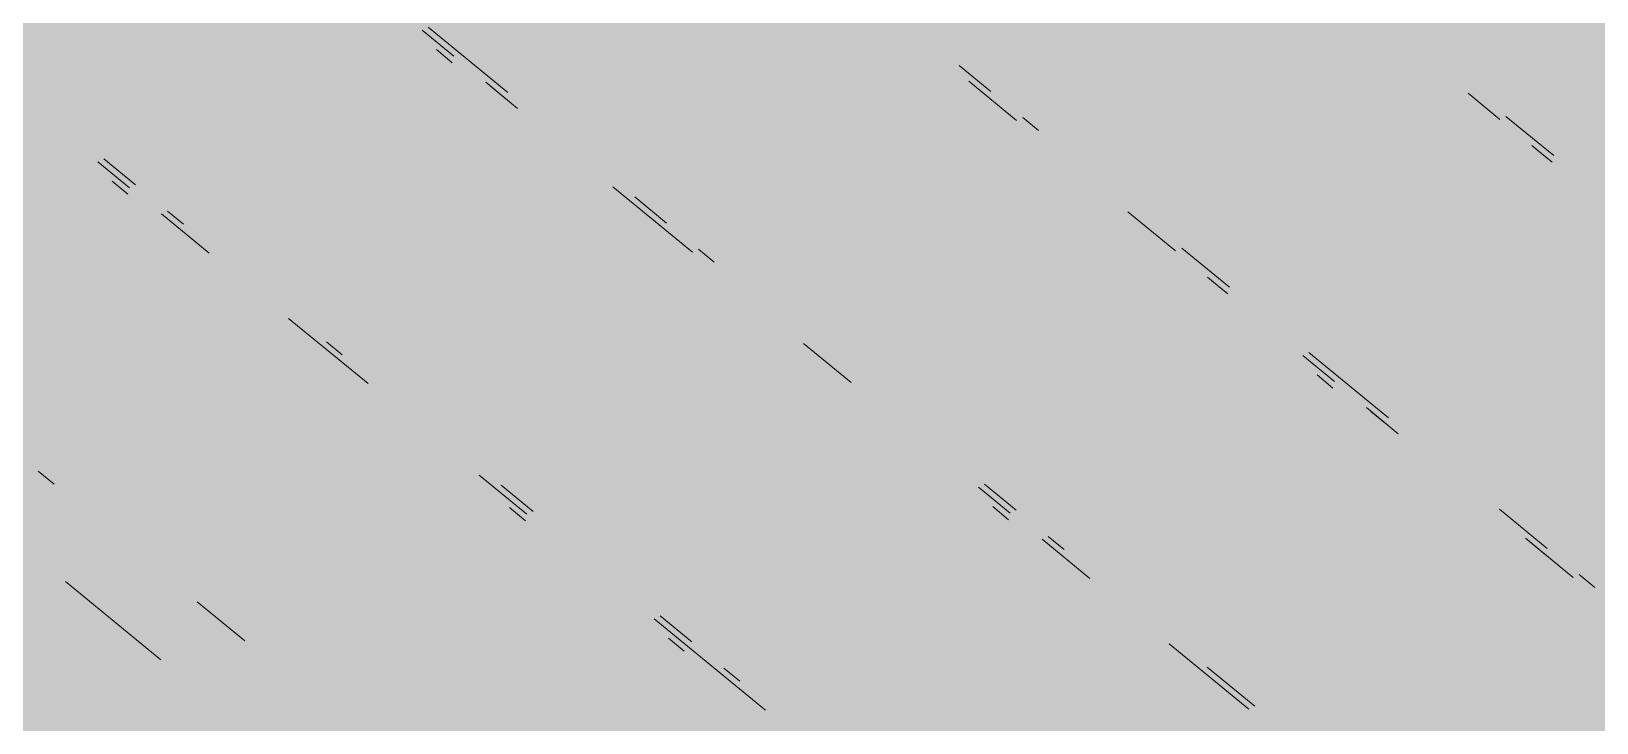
# Paper-space layout '03 3D Building and Roof' of a CAD drawing. Header units: millimetres. Extents: x 5 to 415, y 5 to 292.
# Drawn here: x 275.721 to 278.948, y 81.58 to 83.006 of the extents above; entities that cross this region are included whole.
import ezdxf

# ---------------------------------------------------------------- set-up
doc = ezdxf.new("R2010")
doc.units = ezdxf.units.MM
doc.layers.add('EXISTING', color=7, linetype='Continuous')
doc.layers.add('IMAGES', color=7, linetype='Continuous')

# ---------------------------------------------------------------- blocks, each defined once
blk = doc.blocks.new('SHEET_03')
at = {"layer": 'EXISTING', "color": 250, "lineweight": 9}
for p, q in [((276.5267, 83.0088), (276.5922, 82.9549)), ((276.703, 82.88), (276.5392, 83.0146)), ((276.5888, 82.9415), (276.556, 82.9684)), ((277.6991, 82.8821), (277.6336, 82.936)), ((276.6577, 82.901), (276.7232, 82.8472)), ((276.6996, 82.8665), (276.6668, 82.8935)), ((277.6538, 82.9032), (277.7521, 82.8224)), ((278.6827, 82.8785), (278.7482, 82.8246)), ((277.7974, 82.8013), (277.7646, 82.8283)), ((278.859, 82.7497), (278.7607, 82.8305)), ((278.8138, 82.7707), (278.8465, 82.7438)), ((278.8556, 82.7363), (278.8229, 82.7632)), ((275.8582, 82.7372), (275.9237, 82.6834)), ((275.9362, 82.6892), (275.8707, 82.7431)), ((275.9203, 82.67), (275.8876, 82.6969)), ((276.9198, 82.6856), (277.0836, 82.5509)), ((277.0306, 82.6106), (276.9651, 82.6645)), ((276.0345, 82.6084), (276.0017, 82.6354)), ((277.9815, 82.6339), (278.0798, 82.5531)), ((275.9892, 82.6295), (276.0875, 82.5487)), ((277.0272, 82.5972), (276.9945, 82.6241)), ((277.1289, 82.5298), (277.0961, 82.5568)), ((278.1905, 82.4782), (278.0922, 82.5589)), ((278.1453, 82.4992), (278.178, 82.4723)), ((278.1871, 82.4647), (278.1544, 82.4917)), ((276.2514, 82.4141), (276.4152, 82.2794)), ((276.3621, 82.3391), (276.3294, 82.366)), ((277.313, 82.3624), (277.4113, 82.2816)), ((278.5182, 82.2088), (278.3544, 82.3435)), ((278.3419, 82.3376), (278.4074, 82.2838)), ((278.404, 82.2703), (278.3712, 82.2973)), ((278.4729, 82.2299), (278.5384, 82.176)), ((278.5148, 82.1954), (278.482, 82.2223)), ((275.7681, 82.0718), (275.7354, 82.0987)), ((276.6445, 82.0909), (276.7428, 82.0101)), ((276.7553, 82.0159), (276.6898, 82.0698)), ((277.6734, 82.0661), (277.7389, 82.0122)), ((277.7514, 82.0181), (277.6859, 82.072)), ((276.7394, 81.9966), (276.7067, 82.0236)), ((277.7355, 81.9988), (277.7028, 82.0258)), ((278.8458, 81.9395), (278.7475, 82.0203)), ((277.8044, 81.9584), (277.9027, 81.8776)), ((277.8497, 81.9373), (277.8169, 81.9642)), ((278.8006, 81.9606), (278.8988, 81.8798)), ((278.8424, 81.9261), (278.8096, 81.953)), ((275.7914, 81.8712), (275.988, 81.7096)), ((278.9441, 81.8587), (278.9113, 81.8856)), ((276.1613, 81.7486), (276.063, 81.8294)), ((277.0049, 81.7946), (277.2343, 81.6061)), ((277.0829, 81.7466), (277.0174, 81.8005)), ((277.0671, 81.7273), (277.0343, 81.7542)), ((278.0666, 81.7429), (278.2304, 81.6082)), ((277.1812, 81.6658), (277.1485, 81.6927)), ((278.2429, 81.6141), (278.1446, 81.6949))]:
    blk.add_line(p, q, dxfattribs=at)
at = {"layer": 'IMAGES', "color": 7}
for points in [[(275.6509, 83), (275.7473, 83), (275.6509, 83.0964), (275.7473, 83.0964)], [(275.7473, 83), (276.2291, 83), (275.7473, 83.0964), (276.2291, 83.0964)], [(276.2291, 83), (276.4218, 83), (276.2291, 83.0964), (276.4218, 83.0964)], [(276.4218, 83), (276.5182, 83), (276.4218, 83.0964), (276.5182, 83.0964)], [(276.5182, 83), (276.6145, 83), (276.5182, 83.0964), (276.6145, 83.0964)], [(276.6145, 83), (277.1927, 83), (276.6145, 83.0964), (277.1927, 83.0964)], [(277.1927, 83), (277.2891, 83), (277.1927, 83.0964), (277.2891, 83.0964)], [(277.2891, 83), (277.3855, 83), (277.2891, 83.0964), (277.3855, 83.0964)], [(277.3855, 83), (277.5782, 83), (277.3855, 83.0964), (277.5782, 83.0964)], [(277.5782, 83), (277.6745, 83), (277.5782, 83.0964), (277.6745, 83.0964)], [(277.6745, 83), (277.7709, 83), (277.6745, 83.0964), (277.7709, 83.0964)], [(277.7709, 83), (278.2527, 83), (277.7709, 83.0964), (278.2527, 83.0964)], [(278.2527, 83), (278.3491, 83), (278.2527, 83.0964), (278.3491, 83.0964)], [(278.3491, 83), (278.5418, 83), (278.3491, 83.0964), (278.5418, 83.0964)], [(278.5418, 83), (278.6382, 83), (278.5418, 83.0964), (278.6382, 83.0964)], [(278.6382, 83), (278.7345, 83), (278.6382, 83.0964), (278.7345, 83.0964)], [(278.7345, 83), (279.2164, 83), (278.7345, 83.0964), (279.2164, 83.0964)], [(275.6509, 82.9036), (275.7473, 82.9036), (275.6509, 83), (275.7473, 83)], [(275.7473, 82.9036), (275.8436, 82.9036), (275.7473, 83), (275.8436, 83)], [(275.8436, 82.9036), (276.3255, 82.9036), (275.8436, 83), (276.3255, 83)], [(276.3255, 82.9036), (276.4218, 82.9036), (276.3255, 83), (276.4218, 83)], [(276.4218, 82.9036), (276.5182, 82.9036), (276.4218, 83), (276.5182, 83)], [(276.5182, 82.9036), (276.7109, 82.9036), (276.5182, 83), (276.7109, 83)], [(276.7109, 82.9036), (276.8073, 82.9036), (276.7109, 83), (276.8073, 83)], [(276.8073, 82.9036), (277.3855, 82.9036), (276.8073, 83), (277.3855, 83)], [(277.3855, 82.9036), (277.4818, 82.9036), (277.3855, 83), (277.4818, 83)], [(277.4818, 82.9036), (277.5782, 82.9036), (277.4818, 83), (277.5782, 83)], [(277.5782, 82.9036), (277.6745, 82.9036), (277.5782, 83), (277.6745, 83)], [(277.6745, 82.9036), (277.7709, 82.9036), (277.6745, 83), (277.7709, 83)], [(277.7709, 82.9036), (277.8673, 82.9036), (277.7709, 83), (277.8673, 83)], [(277.8673, 82.9036), (278.3491, 82.9036), (277.8673, 83), (278.3491, 83)], [(278.3491, 82.9036), (278.4455, 82.9036), (278.3491, 83), (278.4455, 83)], [(278.4455, 82.9036), (278.5418, 82.9036), (278.4455, 83), (278.5418, 83)], [(278.5418, 82.9036), (278.6382, 82.9036), (278.5418, 83), (278.6382, 83)], [(278.6382, 82.9036), (278.7345, 82.9036), (278.6382, 83), (278.7345, 83)], [(278.7345, 82.9036), (278.8309, 82.9036), (278.7345, 83), (278.8309, 83)], [(278.8309, 82.9036), (279.3127, 82.9036), (278.8309, 83), (279.3127, 83)], [(275.6509, 82.8072), (275.7473, 82.8072), (275.6509, 82.9036), (275.7473, 82.9036)], [(275.7473, 82.8072), (275.8436, 82.8072), (275.7473, 82.9036), (275.8436, 82.9036)], [(275.8436, 82.8072), (275.94, 82.8072), (275.8436, 82.9036), (275.94, 82.9036)], [(275.94, 82.8072), (276.0364, 82.8072), (275.94, 82.9036), (276.0364, 82.9036)], [(276.0364, 82.8072), (276.6145, 82.8072), (276.0364, 82.9036), (276.6145, 82.9036)], [(276.6145, 82.8072), (276.7109, 82.8072), (276.6145, 82.9036), (276.7109, 82.9036)], [(276.7109, 82.8072), (276.9036, 82.8072), (276.7109, 82.9036), (276.9036, 82.9036)], [(276.9036, 82.8072), (277.4818, 82.8072), (276.9036, 82.9036), (277.4818, 82.9036)], [(277.4818, 82.8072), (277.5782, 82.8072), (277.4818, 82.9036), (277.5782, 82.9036)], [(277.5782, 82.8072), (277.7709, 82.8072), (277.5782, 82.9036), (277.7709, 82.9036)], [(277.7709, 82.8072), (277.8673, 82.8072), (277.7709, 82.9036), (277.8673, 82.9036)], [(277.8673, 82.8072), (277.9636, 82.8072), (277.8673, 82.9036), (277.9636, 82.9036)], [(277.9636, 82.8072), (278.5418, 82.8072), (277.9636, 82.9036), (278.5418, 82.9036)], [(278.5418, 82.8072), (278.6382, 82.8072), (278.5418, 82.9036), (278.6382, 82.9036)], [(278.6382, 82.8072), (278.7345, 82.8072), (278.6382, 82.9036), (278.7345, 82.9036)], [(278.7345, 82.8072), (278.8309, 82.8072), (278.7345, 82.9036), (278.8309, 82.9036)], [(278.8309, 82.8072), (278.9273, 82.8072), (278.8309, 82.9036), (278.9273, 82.9036)], [(278.9273, 82.8072), (279.4091, 82.8072), (278.9273, 82.9036), (279.4091, 82.9036)], [(275.1691, 82.7108), (275.7473, 82.7108), (275.1691, 82.8072), (275.7473, 82.8072)], [(275.7473, 82.7108), (275.8436, 82.7108), (275.7473, 82.8072), (275.8436, 82.8072)], [(275.8436, 82.7108), (275.94, 82.7108), (275.8436, 82.8072), (275.94, 82.8072)], [(275.94, 82.7108), (276.0364, 82.7108), (275.94, 82.8072), (276.0364, 82.8072)], [(276.0364, 82.7108), (276.1327, 82.7108), (276.0364, 82.8072), (276.1327, 82.8072)], [(276.1327, 82.7108), (276.5182, 82.7108), (276.1327, 82.8072), (276.5182, 82.8072)], [(276.5182, 82.7108), (276.6145, 82.7108), (276.5182, 82.8072), (276.6145, 82.8072)], [(276.6145, 82.7108), (276.7109, 82.7108), (276.6145, 82.8072), (276.7109, 82.8072)], [(276.7109, 82.7108), (276.8073, 82.7108), (276.7109, 82.8072), (276.8073, 82.8072)], [(276.8073, 82.7108), (276.9036, 82.7108), (276.8073, 82.8072), (276.9036, 82.8072)], [(276.9036, 82.7108), (277, 82.7108), (276.9036, 82.8072), (277, 82.8072)], [(277, 82.7108), (277.0964, 82.7108), (277, 82.8072), (277.0964, 82.8072)], [(277.0964, 82.7108), (277.5782, 82.7108), (277.0964, 82.8072), (277.5782, 82.8072)], [(277.5782, 82.7108), (277.6745, 82.7108), (277.5782, 82.8072), (277.6745, 82.8072)], [(277.6745, 82.7108), (277.7709, 82.7108), (277.6745, 82.8072), (277.7709, 82.8072)], [(277.7709, 82.7108), (277.8673, 82.7108), (277.7709, 82.8072), (277.8673, 82.8072)], [(277.8673, 82.7108), (277.9636, 82.7108), (277.8673, 82.8072), (277.9636, 82.8072)], [(277.9636, 82.7108), (278.06, 82.7108), (277.9636, 82.8072), (278.06, 82.8072)], [(278.06, 82.7108), (278.6382, 82.7108), (278.06, 82.8072), (278.6382, 82.8072)], [(278.6382, 82.7108), (278.7345, 82.7108), (278.6382, 82.8072), (278.7345, 82.8072)], [(278.7345, 82.7108), (278.9273, 82.7108), (278.7345, 82.8072), (278.9273, 82.8072)], [(278.9273, 82.7108), (279.12, 82.7108), (278.9273, 82.8072), (279.12, 82.8072)], [(275.3618, 82.6144), (275.7473, 82.6144), (275.3618, 82.7108), (275.7473, 82.7108)], [(275.7473, 82.6144), (275.8436, 82.6144), (275.7473, 82.7108), (275.8436, 82.7108)], [(275.8436, 82.6144), (275.94, 82.6144), (275.8436, 82.7108), (275.94, 82.7108)], [(275.94, 82.6144), (276.0364, 82.6144), (275.94, 82.7108), (276.0364, 82.7108)], [(276.0364, 82.6144), (276.1327, 82.6144), (276.0364, 82.7108), (276.1327, 82.7108)], [(276.1327, 82.6144), (276.2291, 82.6144), (276.1327, 82.7108), (276.2291, 82.7108)], [(276.2291, 82.6144), (276.7109, 82.6144), (276.2291, 82.7108), (276.7109, 82.7108)], [(276.7109, 82.6144), (276.8073, 82.6144), (276.7109, 82.7108), (276.8073, 82.7108)], [(276.8073, 82.6144), (276.9036, 82.6144), (276.8073, 82.7108), (276.9036, 82.7108)], [(276.9036, 82.6144), (277.0964, 82.6144), (276.9036, 82.7108), (277.0964, 82.7108)], [(277.0964, 82.6144), (277.1927, 82.6144), (277.0964, 82.7108), (277.1927, 82.7108)], [(277.1927, 82.6144), (277.6745, 82.6144), (277.1927, 82.7108), (277.6745, 82.7108)], [(277.6745, 82.6144), (277.7709, 82.6144), (277.6745, 82.7108), (277.7709, 82.7108)], [(277.7709, 82.6144), (277.8673, 82.6144), (277.7709, 82.7108), (277.8673, 82.7108)], [(277.8673, 82.6144), (277.9636, 82.6144), (277.8673, 82.7108), (277.9636, 82.7108)], [(277.9636, 82.6144), (278.06, 82.6144), (277.9636, 82.7108), (278.06, 82.7108)], [(278.06, 82.6144), (278.1564, 82.6144), (278.06, 82.7108), (278.1564, 82.7108)], [(278.1564, 82.6144), (278.2527, 82.6144), (278.1564, 82.7108), (278.2527, 82.7108)], [(278.2527, 82.6144), (278.7345, 82.6144), (278.2527, 82.7108), (278.7345, 82.7108)], [(278.7345, 82.6144), (278.8309, 82.6144), (278.7345, 82.7108), (278.8309, 82.7108)], [(278.8309, 82.6144), (278.9273, 82.6144), (278.8309, 82.7108), (278.9273, 82.7108)], [(278.9273, 82.6144), (279.0236, 82.6144), (278.9273, 82.7108), (279.0236, 82.7108)], [(275.4582, 82.518), (275.8436, 82.518), (275.4582, 82.6144), (275.8436, 82.6144)], [(275.8436, 82.518), (275.94, 82.518), (275.8436, 82.6144), (275.94, 82.6144)], [(275.94, 82.518), (276.1327, 82.518), (275.94, 82.6144), (276.1327, 82.6144)], [(276.1327, 82.518), (276.2291, 82.518), (276.1327, 82.6144), (276.2291, 82.6144)], [(276.2291, 82.518), (276.3255, 82.518), (276.2291, 82.6144), (276.3255, 82.6144)], [(276.3255, 82.518), (276.8073, 82.518), (276.3255, 82.6144), (276.8073, 82.6144)], [(276.8073, 82.518), (276.9036, 82.518), (276.8073, 82.6144), (276.9036, 82.6144)], [(276.9036, 82.518), (277, 82.518), (276.9036, 82.6144), (277, 82.6144)], [(277, 82.518), (277.1927, 82.518), (277, 82.6144), (277.1927, 82.6144)], [(277.1927, 82.518), (277.2891, 82.518), (277.1927, 82.6144), (277.2891, 82.6144)], [(277.2891, 82.518), (277.8673, 82.518), (277.2891, 82.6144), (277.8673, 82.6144)], [(277.8673, 82.518), (277.9636, 82.518), (277.8673, 82.6144), (277.9636, 82.6144)], [(277.9636, 82.518), (278.1564, 82.518), (277.9636, 82.6144), (278.1564, 82.6144)], [(278.1564, 82.518), (278.2527, 82.518), (278.1564, 82.6144), (278.2527, 82.6144)], [(278.2527, 82.518), (278.8309, 82.518), (278.2527, 82.6144), (278.8309, 82.6144)], [(278.8309, 82.518), (278.9273, 82.518), (278.8309, 82.6144), (278.9273, 82.6144)], [(278.9273, 82.518), (279.0236, 82.518), (278.9273, 82.6144), (279.0236, 82.6144)], [(275.5545, 82.3252), (276.0364, 82.3252), (275.5545, 82.518), (276.0364, 82.518)], [(276.0364, 82.4216), (276.1327, 82.4216), (276.0364, 82.518), (276.1327, 82.518)], [(276.1327, 82.4216), (276.3255, 82.4216), (276.1327, 82.518), (276.3255, 82.518)], [(276.3255, 82.4216), (276.4218, 82.4216), (276.3255, 82.518), (276.4218, 82.518)], [(276.4218, 82.4216), (276.9036, 82.4216), (276.4218, 82.518), (276.9036, 82.518)], [(276.9036, 82.4216), (277, 82.4216), (276.9036, 82.518), (277, 82.518)], [(277, 82.4216), (277.0964, 82.4216), (277, 82.518), (277.0964, 82.518)], [(277.0964, 82.4216), (277.2891, 82.4216), (277.0964, 82.518), (277.2891, 82.518)], [(277.2891, 82.4216), (277.3855, 82.4216), (277.2891, 82.518), (277.3855, 82.518)], [(277.3855, 82.4216), (277.4818, 82.4216), (277.3855, 82.518), (277.4818, 82.518)], [(277.4818, 82.4216), (277.9636, 82.4216), (277.4818, 82.518), (277.9636, 82.518)], [(277.9636, 82.4216), (278.06, 82.4216), (277.9636, 82.518), (278.06, 82.518)], [(278.06, 82.4216), (278.2527, 82.4216), (278.06, 82.518), (278.2527, 82.518)], [(278.2527, 82.4216), (278.3491, 82.4216), (278.2527, 82.518), (278.3491, 82.518)], [(278.3491, 82.4216), (278.4455, 82.4216), (278.3491, 82.518), (278.4455, 82.518)], [(278.4455, 82.4216), (278.9273, 82.4216), (278.4455, 82.518), (278.9273, 82.518)], [(278.9273, 82.4216), (279.0236, 82.4216), (278.9273, 82.518), (279.0236, 82.518)], [(276.0364, 82.3252), (276.1327, 82.3252), (276.0364, 82.4216), (276.1327, 82.4216)], [(276.1327, 82.3252), (276.2291, 82.3252), (276.1327, 82.4216), (276.2291, 82.4216)], [(276.2291, 82.3252), (276.4218, 82.3252), (276.2291, 82.4216), (276.4218, 82.4216)], [(276.4218, 82.3252), (276.5182, 82.3252), (276.4218, 82.4216), (276.5182, 82.4216)], [(276.5182, 82.3252), (277, 82.3252), (276.5182, 82.4216), (277, 82.4216)], [(277, 82.3252), (277.0964, 82.3252), (277, 82.4216), (277.0964, 82.4216)], [(277.0964, 82.3252), (277.1927, 82.3252), (277.0964, 82.4216), (277.1927, 82.4216)], [(277.1927, 82.3252), (277.3855, 82.3252), (277.1927, 82.4216), (277.3855, 82.4216)], [(277.3855, 82.3252), (277.4818, 82.3252), (277.3855, 82.4216), (277.4818, 82.4216)], [(277.4818, 82.3252), (277.5782, 82.3252), (277.4818, 82.4216), (277.5782, 82.4216)], [(277.5782, 82.3252), (278.06, 82.3252), (277.5782, 82.4216), (278.06, 82.4216)], [(278.06, 82.3252), (278.1564, 82.3252), (278.06, 82.4216), (278.1564, 82.4216)], [(278.1564, 82.3252), (278.2527, 82.3252), (278.1564, 82.4216), (278.2527, 82.4216)], [(278.2527, 82.3252), (278.3491, 82.3252), (278.2527, 82.4216), (278.3491, 82.4216)], [(278.3491, 82.3252), (278.4455, 82.3252), (278.3491, 82.4216), (278.4455, 82.4216)], [(278.4455, 82.3252), (278.5418, 82.3252), (278.4455, 82.4216), (278.5418, 82.4216)], [(278.5418, 82.3252), (279.0236, 82.3252), (278.5418, 82.4216), (279.0236, 82.4216)], [(275.6509, 82.2288), (275.7473, 82.2288), (275.6509, 82.3252), (275.7473, 82.3252)], [(275.7473, 82.2288), (276.1327, 82.2288), (275.7473, 82.3252), (276.1327, 82.3252)], [(276.1327, 82.2288), (276.2291, 82.2288), (276.1327, 82.3252), (276.2291, 82.3252)], [(276.2291, 82.2288), (276.3255, 82.2288), (276.2291, 82.3252), (276.3255, 82.3252)], [(276.3255, 82.2288), (276.5182, 82.2288), (276.3255, 82.3252), (276.5182, 82.3252)], [(276.5182, 82.2288), (277.1927, 82.2288), (276.5182, 82.3252), (277.1927, 82.3252)], [(277.1927, 82.2288), (277.2891, 82.2288), (277.1927, 82.3252), (277.2891, 82.3252)], [(277.2891, 82.2288), (277.4818, 82.2288), (277.2891, 82.3252), (277.4818, 82.3252)], [(277.4818, 82.2288), (277.5782, 82.2288), (277.4818, 82.3252), (277.5782, 82.3252)], [(277.5782, 82.2288), (277.6745, 82.2288), (277.5782, 82.3252), (277.6745, 82.3252)], [(277.6745, 82.2288), (278.2527, 82.2288), (277.6745, 82.3252), (278.2527, 82.3252)], [(278.2527, 82.2288), (278.3491, 82.2288), (278.2527, 82.3252), (278.3491, 82.3252)], [(278.3491, 82.2288), (278.5418, 82.2288), (278.3491, 82.3252), (278.5418, 82.3252)], [(278.5418, 82.2288), (278.6382, 82.2288), (278.5418, 82.3252), (278.6382, 82.3252)], [(278.6382, 82.2288), (278.7345, 82.2288), (278.6382, 82.3252), (278.7345, 82.3252)], [(278.7345, 82.2288), (279.2164, 82.2288), (278.7345, 82.3252), (279.2164, 82.3252)], [(275.6509, 82.1324), (275.7473, 82.1324), (275.6509, 82.2288), (275.7473, 82.2288)], [(275.7473, 82.1324), (275.8436, 82.1324), (275.7473, 82.2288), (275.8436, 82.2288)], [(275.8436, 82.1324), (276.4218, 82.1324), (275.8436, 82.2288), (276.4218, 82.2288)], [(276.4218, 82.1324), (276.5182, 82.1324), (276.4218, 82.2288), (276.5182, 82.2288)], [(276.5182, 82.1324), (276.6145, 82.1324), (276.5182, 82.2288), (276.6145, 82.2288)], [(276.6145, 82.1324), (276.7109, 82.1324), (276.6145, 82.2288), (276.7109, 82.2288)], [(276.7109, 82.1324), (276.8073, 82.1324), (276.7109, 82.2288), (276.8073, 82.2288)], [(276.8073, 82.1324), (277.2891, 82.1324), (276.8073, 82.2288), (277.2891, 82.2288)], [(277.2891, 82.1324), (277.3855, 82.1324), (277.2891, 82.2288), (277.3855, 82.2288)], [(277.3855, 82.1324), (277.4818, 82.1324), (277.3855, 82.2288), (277.4818, 82.2288)], [(277.4818, 82.1324), (277.5782, 82.1324), (277.4818, 82.2288), (277.5782, 82.2288)], [(277.5782, 82.1324), (277.6745, 82.1324), (277.5782, 82.2288), (277.6745, 82.2288)], [(277.6745, 82.1324), (277.7709, 82.1324), (277.6745, 82.2288), (277.7709, 82.2288)], [(277.7709, 82.1324), (278.2527, 82.1324), (277.7709, 82.2288), (278.2527, 82.2288)], [(278.2527, 82.1324), (278.3491, 82.1324), (278.2527, 82.2288), (278.3491, 82.2288)], [(278.3491, 82.1324), (278.4455, 82.1324), (278.3491, 82.2288), (278.4455, 82.2288)], [(278.4455, 82.1324), (278.5418, 82.1324), (278.4455, 82.2288), (278.5418, 82.2288)], [(278.5418, 82.1324), (278.6382, 82.1324), (278.5418, 82.2288), (278.6382, 82.2288)], [(278.6382, 82.1324), (278.7345, 82.1324), (278.6382, 82.2288), (278.7345, 82.2288)], [(278.7345, 82.1324), (278.8309, 82.1324), (278.7345, 82.2288), (278.8309, 82.2288)], [(278.8309, 82.1324), (279.3127, 82.1324), (278.8309, 82.2288), (279.3127, 82.2288)], [(275.5545, 82.036), (275.7473, 82.036), (275.5545, 82.1324), (275.7473, 82.1324)], [(275.7473, 82.036), (275.8436, 82.036), (275.7473, 82.1324), (275.8436, 82.1324)], [(275.8436, 82.036), (275.94, 82.036), (275.8436, 82.1324), (275.94, 82.1324)], [(275.94, 82.036), (276.4218, 82.036), (275.94, 82.1324), (276.4218, 82.1324)], [(276.4218, 82.036), (276.5182, 82.036), (276.4218, 82.1324), (276.5182, 82.1324)], [(276.5182, 82.036), (276.6145, 82.036), (276.5182, 82.1324), (276.6145, 82.1324)], [(276.6145, 82.036), (276.7109, 82.036), (276.6145, 82.1324), (276.7109, 82.1324)], [(276.7109, 82.036), (276.8073, 82.036), (276.7109, 82.1324), (276.8073, 82.1324)], [(276.8073, 82.036), (276.9036, 82.036), (276.8073, 82.1324), (276.9036, 82.1324)], [(276.9036, 82.036), (277.3855, 82.036), (276.9036, 82.1324), (277.3855, 82.1324)], [(277.3855, 82.036), (277.4818, 82.036), (277.3855, 82.1324), (277.4818, 82.1324)], [(277.4818, 82.036), (277.5782, 82.036), (277.4818, 82.1324), (277.5782, 82.1324)], [(277.5782, 82.036), (277.6745, 82.036), (277.5782, 82.1324), (277.6745, 82.1324)], [(277.6745, 81.9396), (277.7709, 81.9396), (277.6745, 82.1324), (277.7709, 82.1324)], [(277.7709, 82.036), (277.8673, 82.036), (277.7709, 82.1324), (277.8673, 82.1324)], [(277.8673, 82.036), (278.3491, 82.036), (277.8673, 82.1324), (278.3491, 82.1324)], [(278.3491, 82.036), (278.4455, 82.036), (278.3491, 82.1324), (278.4455, 82.1324)], [(278.4455, 82.036), (278.5418, 82.036), (278.4455, 82.1324), (278.5418, 82.1324)], [(278.5418, 82.036), (278.6382, 82.036), (278.5418, 82.1324), (278.6382, 82.1324)], [(278.6382, 82.036), (278.7345, 82.036), (278.6382, 82.1324), (278.7345, 82.1324)], [(278.7345, 82.036), (278.8309, 82.036), (278.7345, 82.1324), (278.8309, 82.1324)], [(278.8309, 82.036), (278.9273, 82.036), (278.8309, 82.1324), (278.9273, 82.1324)], [(278.9273, 82.036), (279.4091, 82.036), (278.9273, 82.1324), (279.4091, 82.1324)], [(275.6509, 81.9396), (275.7473, 81.9396), (275.6509, 82.036), (275.7473, 82.036)], [(275.7473, 81.9396), (275.8436, 81.9396), (275.7473, 82.036), (275.8436, 82.036)], [(275.8436, 81.9396), (275.94, 81.9396), (275.8436, 82.036), (275.94, 82.036)], [(275.94, 81.9396), (276.0364, 81.9396), (275.94, 82.036), (276.0364, 82.036)], [(276.0364, 81.9396), (276.1327, 81.9396), (276.0364, 82.036), (276.1327, 82.036)], [(276.1327, 81.9396), (276.5182, 81.9396), (276.1327, 82.036), (276.5182, 82.036)], [(276.5182, 81.9396), (276.6145, 81.9396), (276.5182, 82.036), (276.6145, 82.036)], [(276.6145, 81.9396), (276.7109, 81.9396), (276.6145, 82.036), (276.7109, 82.036)], [(276.7109, 81.9396), (276.8073, 81.9396), (276.7109, 82.036), (276.8073, 82.036)], [(276.8073, 81.8432), (276.9036, 81.8432), (276.8073, 82.036), (276.9036, 82.036)], [(276.9036, 81.9396), (277, 81.9396), (276.9036, 82.036), (277, 82.036)], [(277, 81.9396), (277.4818, 81.9396), (277, 82.036), (277.4818, 82.036)], [(277.4818, 81.9396), (277.5782, 81.9396), (277.4818, 82.036), (277.5782, 82.036)], [(277.5782, 81.9396), (277.6745, 81.9396), (277.5782, 82.036), (277.6745, 82.036)], [(277.7709, 81.9396), (277.8673, 81.9396), (277.7709, 82.036), (277.8673, 82.036)], [(277.8673, 81.9396), (277.9636, 81.9396), (277.8673, 82.036), (277.9636, 82.036)], [(277.9636, 81.9396), (278.4455, 81.9396), (277.9636, 82.036), (278.4455, 82.036)], [(278.4455, 81.9396), (278.5418, 81.9396), (278.4455, 82.036), (278.5418, 82.036)], [(278.5418, 81.9396), (278.6382, 81.9396), (278.5418, 82.036), (278.6382, 82.036)], [(278.6382, 81.9396), (278.7345, 81.9396), (278.6382, 82.036), (278.7345, 82.036)], [(278.7345, 81.9396), (278.8309, 81.9396), (278.7345, 82.036), (278.8309, 82.036)], [(278.8309, 81.9396), (278.9273, 81.9396), (278.8309, 82.036), (278.9273, 82.036)], [(278.9273, 81.9396), (279.0236, 81.9396), (278.9273, 82.036), (279.0236, 82.036)], [(275.6509, 81.8432), (275.8436, 81.8432), (275.6509, 81.9396), (275.8436, 81.9396)], [(275.8436, 81.8432), (275.94, 81.8432), (275.8436, 81.9396), (275.94, 81.9396)], [(275.94, 81.8432), (276.0364, 81.8432), (275.94, 81.9396), (276.0364, 81.9396)], [(276.0364, 81.8432), (276.1327, 81.8432), (276.0364, 81.9396), (276.1327, 81.9396)], [(276.1327, 81.8432), (276.2291, 81.8432), (276.1327, 81.9396), (276.2291, 81.9396)], [(276.2291, 81.8432), (276.7109, 81.8432), (276.2291, 81.9396), (276.7109, 81.9396)], [(276.7109, 81.8432), (276.8073, 81.8432), (276.7109, 81.9396), (276.8073, 81.9396)], [(276.9036, 81.8432), (277, 81.8432), (276.9036, 81.9396), (277, 81.9396)], [(277, 81.8432), (277.0964, 81.8432), (277, 81.9396), (277.0964, 81.9396)], [(277.0964, 81.8432), (277.5782, 81.8432), (277.0964, 81.9396), (277.5782, 81.9396)], [(277.5782, 81.8432), (277.6745, 81.8432), (277.5782, 81.9396), (277.6745, 81.9396)], [(277.6745, 81.8432), (277.7709, 81.8432), (277.6745, 81.9396), (277.7709, 81.9396)], [(277.7709, 81.8432), (277.9636, 81.8432), (277.7709, 81.9396), (277.9636, 81.9396)], [(277.9636, 81.8432), (278.06, 81.8432), (277.9636, 81.9396), (278.06, 81.9396)], [(278.06, 81.8432), (278.1564, 81.8432), (278.06, 81.9396), (278.1564, 81.9396)], [(278.1564, 81.8432), (278.6382, 81.8432), (278.1564, 81.9396), (278.6382, 81.9396)], [(278.6382, 81.8432), (278.7345, 81.8432), (278.6382, 81.9396), (278.7345, 81.9396)], [(278.7345, 81.8432), (278.8309, 81.8432), (278.7345, 81.9396), (278.8309, 81.9396)], [(278.8309, 81.8432), (278.9273, 81.8432), (278.8309, 81.9396), (278.9273, 81.9396)], [(278.9273, 81.8432), (279.0236, 81.8432), (278.9273, 81.9396), (279.0236, 81.9396)], [(275.6509, 81.7468), (275.7473, 81.7468), (275.6509, 81.8432), (275.7473, 81.8432)], [(275.7473, 81.7468), (275.8436, 81.7468), (275.7473, 81.8432), (275.8436, 81.8432)], [(275.8436, 81.7468), (275.94, 81.7468), (275.8436, 81.8432), (275.94, 81.8432)], [(275.94, 81.7468), (276.0364, 81.7468), (275.94, 81.8432), (276.0364, 81.8432)], [(276.0364, 81.7468), (276.1327, 81.7468), (276.0364, 81.8432), (276.1327, 81.8432)], [(276.1327, 81.7468), (276.2291, 81.7468), (276.1327, 81.8432), (276.2291, 81.8432)], [(276.2291, 81.7468), (276.3255, 81.7468), (276.2291, 81.8432), (276.3255, 81.8432)], [(276.3255, 81.7468), (276.8073, 81.7468), (276.3255, 81.8432), (276.8073, 81.8432)], [(276.8073, 81.7468), (276.9036, 81.7468), (276.8073, 81.8432), (276.9036, 81.8432)], [(276.9036, 81.7468), (277.0964, 81.7468), (276.9036, 81.8432), (277.0964, 81.8432)], [(277.0964, 81.7468), (277.1927, 81.7468), (277.0964, 81.8432), (277.1927, 81.8432)], [(277.1927, 81.7468), (277.2891, 81.7468), (277.1927, 81.8432), (277.2891, 81.8432)], [(277.2891, 81.7468), (277.7709, 81.7468), (277.2891, 81.8432), (277.7709, 81.8432)], [(277.7709, 81.7468), (277.8673, 81.7468), (277.7709, 81.8432), (277.8673, 81.8432)], [(277.8673, 81.7468), (277.9636, 81.7468), (277.8673, 81.8432), (277.9636, 81.8432)], [(277.9636, 81.7468), (278.1564, 81.7468), (277.9636, 81.8432), (278.1564, 81.8432)], [(278.1564, 81.7468), (278.2527, 81.7468), (278.1564, 81.8432), (278.2527, 81.8432)], [(278.2527, 81.7468), (278.7345, 81.7468), (278.2527, 81.8432), (278.7345, 81.8432)], [(278.7345, 81.7468), (278.8309, 81.7468), (278.7345, 81.8432), (278.8309, 81.8432)], [(278.8309, 81.7468), (278.9273, 81.7468), (278.8309, 81.8432), (278.9273, 81.8432)], [(278.9273, 81.7468), (279.0236, 81.7468), (278.9273, 81.8432), (279.0236, 81.8432)], [(275.2655, 81.6504), (275.7473, 81.6504), (275.2655, 81.7468), (275.7473, 81.7468)], [(275.7473, 81.6504), (275.8436, 81.6504), (275.7473, 81.7468), (275.8436, 81.7468)], [(275.8436, 81.6504), (275.94, 81.6504), (275.8436, 81.7468), (275.94, 81.7468)], [(275.94, 81.6504), (276.0364, 81.6504), (275.94, 81.7468), (276.0364, 81.7468)], [(276.0364, 81.6504), (276.1327, 81.6504), (276.0364, 81.7468), (276.1327, 81.7468)], [(276.1327, 81.6504), (276.2291, 81.6504), (276.1327, 81.7468), (276.2291, 81.7468)], [(276.2291, 81.6504), (276.3255, 81.6504), (276.2291, 81.7468), (276.3255, 81.7468)], [(276.3255, 81.6504), (276.4218, 81.6504), (276.3255, 81.7468), (276.4218, 81.7468)], [(276.4218, 81.6504), (276.9036, 81.6504), (276.4218, 81.7468), (276.9036, 81.7468)], [(276.9036, 81.6504), (277, 81.6504), (276.9036, 81.7468), (277, 81.7468)], [(277, 81.6504), (277.1927, 81.6504), (277, 81.7468), (277.1927, 81.7468)], [(277.1927, 81.6504), (277.2891, 81.6504), (277.1927, 81.7468), (277.2891, 81.7468)], [(277.2891, 81.6504), (277.3855, 81.6504), (277.2891, 81.7468), (277.3855, 81.7468)], [(277.3855, 81.6504), (277.8673, 81.6504), (277.3855, 81.7468), (277.8673, 81.7468)], [(277.8673, 81.6504), (277.9636, 81.6504), (277.8673, 81.7468), (277.9636, 81.7468)], [(277.9636, 81.6504), (278.06, 81.6504), (277.9636, 81.7468), (278.06, 81.7468)], [(278.06, 81.6504), (278.2527, 81.6504), (278.06, 81.7468), (278.2527, 81.7468)], [(278.2527, 81.6504), (278.3491, 81.6504), (278.2527, 81.7468), (278.3491, 81.7468)], [(278.3491, 81.6504), (278.8309, 81.6504), (278.3491, 81.7468), (278.8309, 81.7468)], [(278.8309, 81.6504), (278.9273, 81.6504), (278.8309, 81.7468), (278.9273, 81.7468)], [(278.9273, 81.6504), (279.0236, 81.6504), (278.9273, 81.7468), (279.0236, 81.7468)], [(275.4582, 81.554), (275.8436, 81.554), (275.4582, 81.6504), (275.8436, 81.6504)], [(275.8436, 81.554), (275.94, 81.554), (275.8436, 81.6504), (275.94, 81.6504)], [(275.94, 81.554), (276.0364, 81.554), (275.94, 81.6504), (276.0364, 81.6504)], [(276.0364, 81.554), (276.1327, 81.554), (276.0364, 81.6504), (276.1327, 81.6504)], [(276.1327, 81.554), (276.3255, 81.554), (276.1327, 81.6504), (276.3255, 81.6504)], [(276.3255, 81.554), (276.4218, 81.554), (276.3255, 81.6504), (276.4218, 81.6504)], [(276.4218, 81.554), (276.5182, 81.554), (276.4218, 81.6504), (276.5182, 81.6504)], [(276.5182, 81.554), (276.6145, 81.554), (276.5182, 81.6504), (276.6145, 81.6504)], [(276.6145, 81.554), (277, 81.554), (276.6145, 81.6504), (277, 81.6504)], [(277, 81.554), (277.0964, 81.554), (277, 81.6504), (277.0964, 81.6504)], [(277.0964, 81.554), (277.2891, 81.554), (277.0964, 81.6504), (277.2891, 81.6504)], [(277.2891, 81.554), (277.3855, 81.554), (277.2891, 81.6504), (277.3855, 81.6504)], [(277.3855, 81.554), (277.9636, 81.554), (277.3855, 81.6504), (277.9636, 81.6504)], [(277.9636, 81.554), (278.06, 81.554), (277.9636, 81.6504), (278.06, 81.6504)], [(278.06, 81.554), (278.1564, 81.554), (278.06, 81.6504), (278.1564, 81.6504)], [(278.1564, 81.554), (278.3491, 81.554), (278.1564, 81.6504), (278.3491, 81.6504)], [(278.3491, 81.554), (278.4455, 81.554), (278.3491, 81.6504), (278.4455, 81.6504)], [(278.4455, 81.554), (279.0236, 81.554), (278.4455, 81.6504), (279.0236, 81.6504)]]:
    blk.add_solid(points, dxfattribs=at)

psp = doc.layouts.new('03 3D Building and Roof')

# ---------------------------------------------------------------- block references
psp.add_blockref('SHEET_03', (0, 0))

doc.saveas('drawing.dxf')
